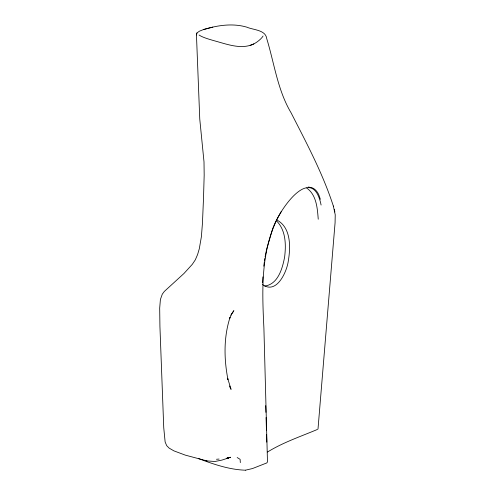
<?xml version="1.0" encoding="UTF-8"?>
<svg xmlns="http://www.w3.org/2000/svg" width="495" height="495" viewBox="0 0 495 495"><rect width="100%" height="100%" fill="white"/><g stroke="black" fill="none" stroke-linecap="round" stroke-linejoin="round"><path stroke-width="0.74" d="M262.597 282.93L262.87 276.86M203.451 29.564L199.442 31.179L196.96 32.918L196.465 35.12L199.763 119.091L204.008 161.89L204.175 175.18L203.507 198.285L202.443 223.294L201.391 236.69L199.293 248.768L197.598 254.541L195.308 259.844L192.295 264.336L183.992 273.457L164.309 291.45L162.292 294.172L160.399 299.494L159.693 308.113L159.928 326.453L163.746 427.779L165.132 441.967L166.685 445.642L169.154 448.124L173.931 450.877L185.297 455.128L206.96 460.913L214.898 461.501L221.97 460.084L230.596 457.244L226.487 458.333L228.74 457.986L227.384 457.912M263.748 266.155L264.355 261.942M264.553 260.537L264.856 258.427M265.091 257.029L266.465 250.074M196.478 34.972L196.892 33.004M266.607 249.375L271.322 233.238M318.007 428.992L335.078 222.75L335.233 214.793L333.345 206.007M271.594 232.545C275.362 214.811 311.862 159.817 321.1 205.035M245.545 470.163L252.487 468.548L266.836 462.912L267.473 461.86L263.909 328.303C261.985 288.882 260.302 246.863 281.234 211.619M230.806 315.197L233.863 310.668L231.679 313.978L229.736 318.266L230.008 317.499C223.561 337.442 223.988 359.135 227.947 379.535L227.632 378.248L231.06 389.361L230.045 387.164M267.461 452.059C283.084 442.382 300.632 436.534 317.474 429.419M253.83 43.894C242.476 49.5 229.136 44.995 217.559 41.685C211.724 40.015 203.136 37.824 199.052 35.027M250.142 45.348C254.981 44.284 261.416 39.018 263.074 36.005M212.813 27.145L203.346 29.601C217.15 25.381 232.526 22.906 246.943 27.2C253.168 29.997 265.679 29.78 266.725 38.591C274.341 63.478 277.584 90.177 291.116 112.86C306.683 143.358 322.932 173.745 333.469 206.452M264.676 286.054C278.091 284.384 282.509 268.284 284.625 257.01C286.116 244.963 285.887 230.75 277.039 221.407M216.47 459.267L219.081 459.069M245.52 470.194C229.303 469.718 213.401 464.18 198.353 458.519M308.255 187.023L311.559 187.611A53.386 22.832 -69 0 1 318.836 194.906L320.383 199.324M204.825 460.412L206.96 460.913M277.113 220.139C291.629 228.028 290.59 248.502 288.041 262.573C286.11 273.209 276.086 294.636 262.48 284.507M237.161 457.529L240.112 459.323L240.322 462.627M306.677 187.989C316.54 194.925 317.382 208.253 318.242 219.229M229.507 385.97L230.181 387.338M334.286 209.274L334.861 211.996M266.576 434.517L266.811 442.153M265.722 405.64L265.92 412.341M266.069 417.551L266.446 430.136"/></g></svg>
